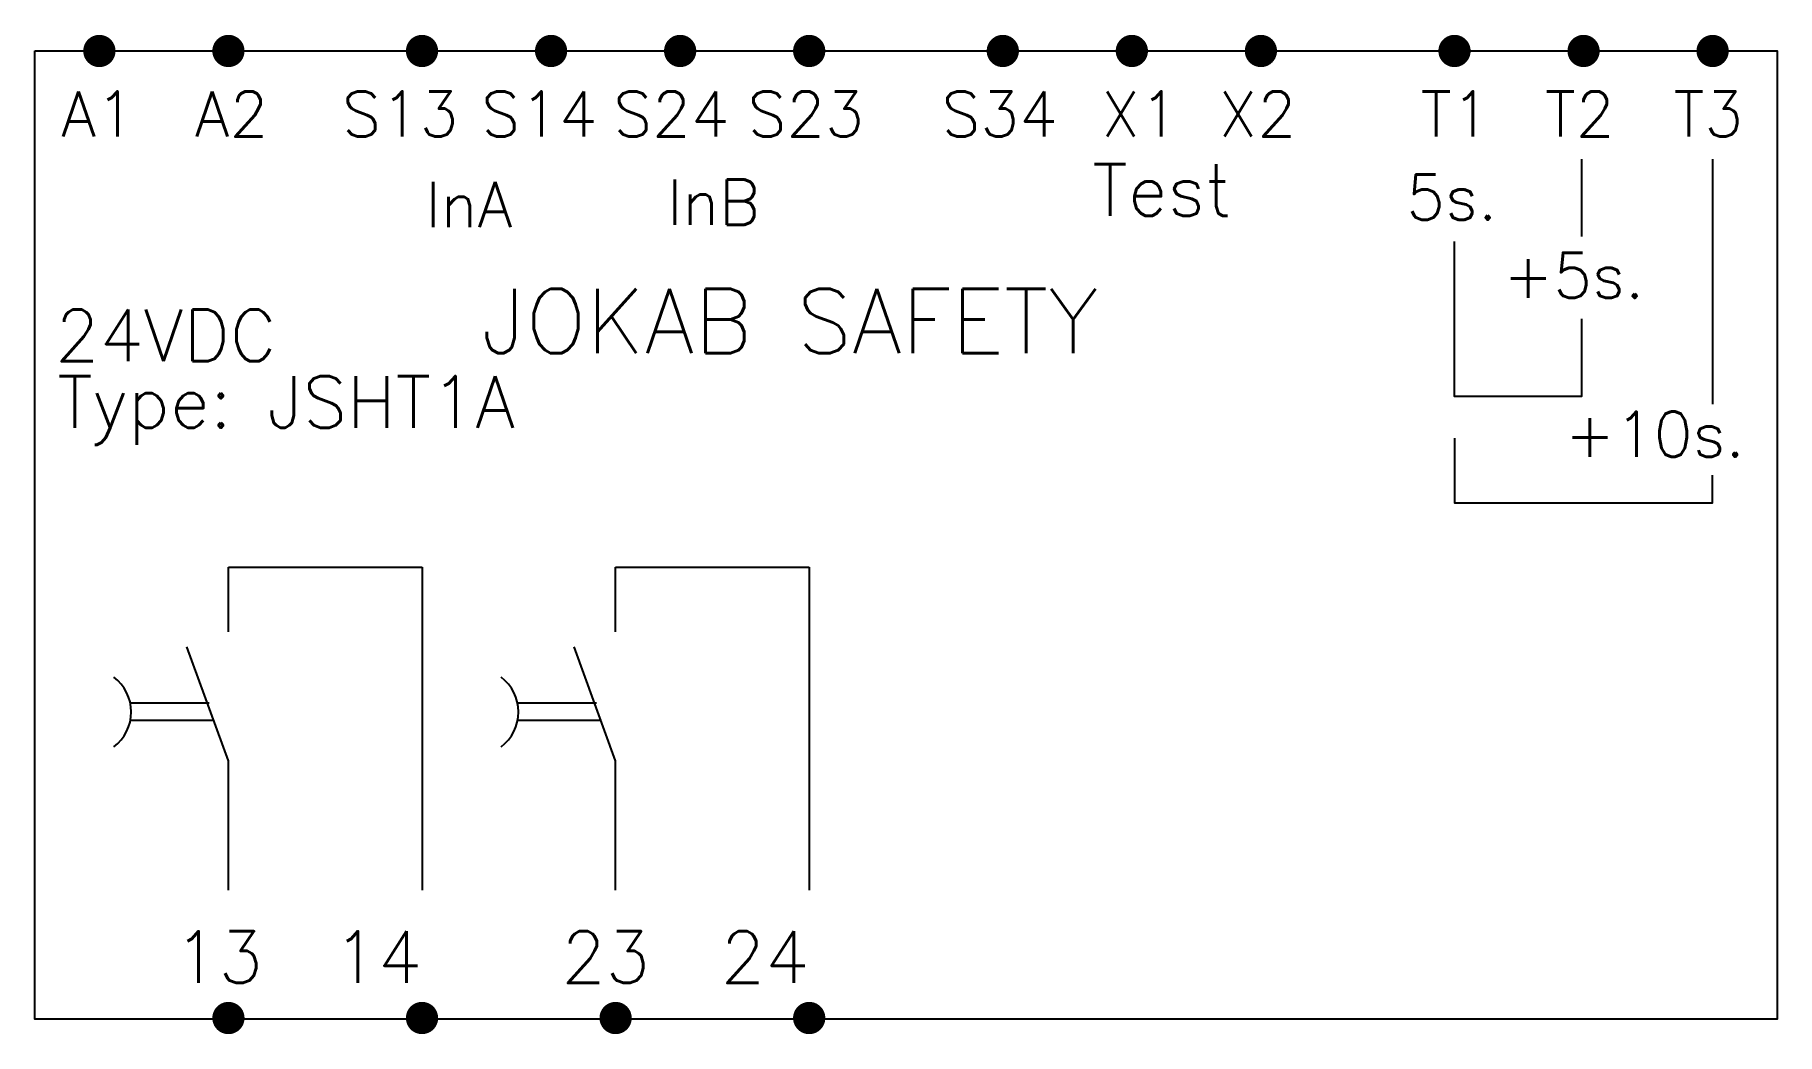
# Model space of a CAD drawing. Extents: x 0 to 67.5, y -0.6 to 38.1.
import ezdxf

# ---------------------------------------------------------------- set-up
doc = ezdxf.new("R2010")
doc.units = 0
doc.header["$LTSCALE"] = 7.5
doc.layers.get('0').update_dxf_attribs({"linetype": 'CONTINUOUS'})
doc.layers.add('1', color=7, linetype='CONTINUOUS')
doc.styles.add('T0', font='ROMANS.SHX')

# ---------------------------------------------------------------- blocks, each defined once
blk = doc.blocks.new('utg1a-tid')
at = {"color": 0}
for p, q in [((-0.747, -5.267), (-3.8, -5.267)), ((-0.552, -5.94), (-3.8, -5.94))]:
    blk.add_line(p, q, dxfattribs=at)
blk.add_arc((-5.448, -5.603), 1.682, 306.8699, 53.1301, dxfattribs=at)
at = {"layer": '1'}
for p, q in [((0, 0), (7.5, 0)), ((0, -2.5), (0, 0)), ((7.5, 0), (7.5, -12.5)), ((0, -7.5), (-1.607, -3.085)), ((0, -12.5), (0, -7.5))]:
    blk.add_line(p, q, dxfattribs=at)
at = {"layer": '1', "const_width": 0.625}
for points in [[(-0.312, -17.458, 1), (0.312, -17.458, 1)], [(7.188, -17.458, 1), (7.812, -17.458, 1)]]:
    blk.add_lwpolyline(points, format="xyb", close=True, dxfattribs=at)
at = {"layer": '1', "style": 'T0', "flags": 4}
blk.add_attdef('UTG', (-2.099, -16.1), '', height=2, dxfattribs=at)
blk = doc.blocks.new('Tiddef')
at = {"layer": '1', "style": 'T0', "flags": 4}
for tag, p in [('TID1', (0.087, 0.173)), ('TID2', (3.835, -2.859)), ('TID3', (6.226, -9.009))]:
    blk.add_attdef(tag, p, '', height=1.75, dxfattribs=at)
blk = doc.blocks.new('Typedef')
at = {"layer": '1', "style": 'T0', "flags": 4}
blk.add_attdef('TYPEDEF', (0, 0.173), '', height=2, dxfattribs=at)
blk = doc.blocks.new('VTYP')
at = {"layer": '1', "style": 'T0', "flags": 4}
blk.add_attdef('RT6', (0, 0), '', height=2, dxfattribs=at)

msp = doc.modelspace()

# ---------------------------------------------------------------- linework, layer by layer
for points in [[(59.923, 33.308), (59.923, 30.308)], [(65, 33.308), (64.997, 23.817)], [(59.923, 27.12), (59.923, 24.12), (55, 24.12), (55, 30.12)], [(55, 22.5), (55, 20), (64.997, 20), (64.997, 21.071)]]:
    msp.add_lwpolyline(points)
at = {"layer": '1', "const_width": 0.625}
for points in [[(2.188, 37.5, 1), (2.812, 37.5, 1)], [(7.188, 37.5, 1), (7.812, 37.5, 1)], [(14.688, 37.5, 1), (15.312, 37.5, 1)], [(19.688, 37.5, 1), (20.312, 37.5, 1)], [(24.688, 37.5, 1), (25.312, 37.5, 1)], [(29.688, 37.5, 1), (30.312, 37.5, 1)], [(37.188, 37.5, 1), (37.812, 37.5, 1)], [(42.188, 37.5, 1), (42.812, 37.5, 1)], [(47.188, 37.5, 1), (47.812, 37.5, 1)], [(54.688, 37.5, 1), (55.312, 37.5, 1)], [(59.688, 37.5, 1), (60.312, 37.5, 1)], [(64.688, 37.5, 1), (65.312, 37.5, 1)]]:
    msp.add_lwpolyline(points, format="xyb", close=True, dxfattribs=at)
at = {"layer": '1'}
msp.add_lwpolyline([(0, 37.5), (67.5, 37.5), (67.5, 0), (0, 0)], close=True, dxfattribs=at)

# ---------------------------------------------------------------- block references
ref = msp.add_blockref('Tiddef', (53.047, 30.791), dxfattribs=at)
ref.add_attrib('TID1', '5s.', (53.133, 30.964), dxfattribs={"height": 1.75, "style": 'T0'})
ref.add_attrib('TID2', '+5s.', (56.882, 27.932), dxfattribs={"height": 1.75, "style": 'T0'})
ref.add_attrib('TID3', '+10s.', (59.273, 21.782), dxfattribs={"height": 1.75, "style": 'T0'})
for name, p, values in [('VTYP', (0.788, 25.483), {'RT6': '24VDC'}), ('utg1a-tid', (22.5, 17.5), {'UTG': '23  24'})]:
    msp.add_blockref(name, p, dxfattribs=at).add_auto_attribs(values)
ref = msp.add_blockref('Typedef', (0.864, 22.734), dxfattribs=at)
ref.add_attrib('TYPEDEF', 'Type: JSHT1A', (0.864, 22.907), dxfattribs={"height": 2, "style": 'T0'})
ref = msp.add_blockref('utg1a-tid', (7.5, 17.5), dxfattribs=at)
ref.add_attrib('UTG', '13  14', (5.401, 1.4), dxfattribs={"height": 2, "style": 'T0'})

# ---------------------------------------------------------------- texts
at = {"layer": '1', "style": 'T0'}
for s, height, p in [('A1', 1.75, (1.021, 34.187)), ('A2', 1.75, (6.195, 34.187)), ('S13', 1.75, (11.906, 34.187)), ('S14', 1.75, (17.298, 34.187)), ('S24', 1.75, (22.413, 34.187)), ('S23', 1.75, (27.616, 34.187)), ('S34', 1.75, (35.131, 34.187)), ('X1', 1.75, (41.314, 34.187)), ('X2', 1.75, (45.866, 34.187)), ('T1', 1.75, (53.691, 34.187)), ('T2', 1.75, (58.5, 34.187)), ('T3', 1.75, (63.481, 34.187)), ('Test', 2, (40.971, 31.11)), ('InA', 1.75, (15.128, 30.682)), ('InB', 1.75, (24.489, 30.768)), ('JOKAB SAFETY', 2.5, (17.302, 25.791))]:
    msp.add_text(s, height=height, dxfattribs=at).set_placement(p)

doc.saveas('drawing.dxf')
